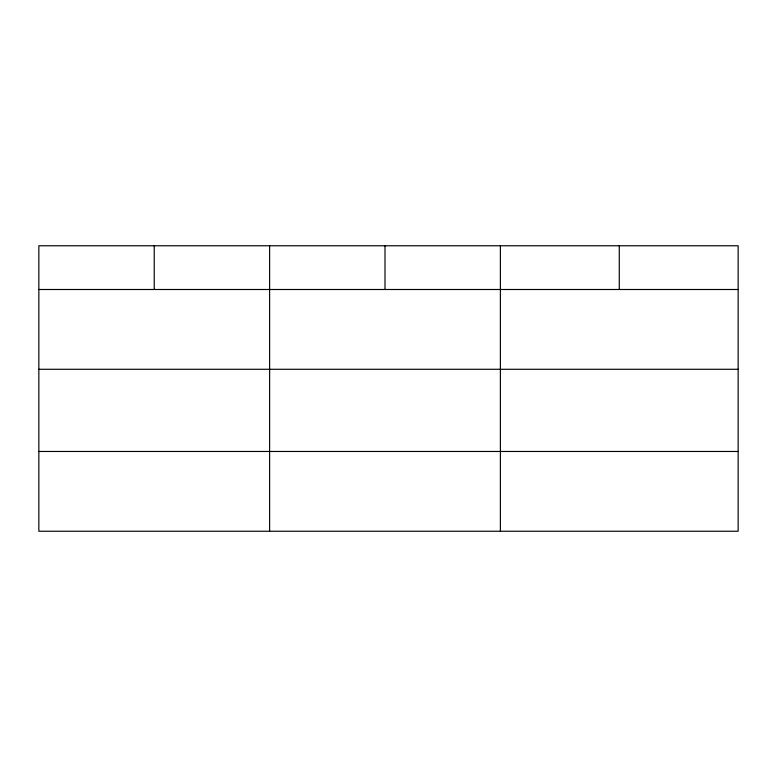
<?xml version="1.0" encoding="UTF-8"?>
<svg xmlns="http://www.w3.org/2000/svg" width="777" height="777" viewBox="0 0 777 777"><rect width="100%" height="100%" fill="white"/><g stroke="black" fill="none" stroke-linecap="round" stroke-linejoin="round"><path stroke-width="1.17" d="M738.15 369.279L738.15 245.765L38.85 245.765L38.85 531.235L738.15 531.235L738.15 369.279L38.85 369.279M38.85 289.5L738.15 289.5M38.85 451.466L738.15 451.466M619.269 245.765L619.269 289.5M500.388 245.765L500.388 531.235M385.003 245.765L385.003 289.5M269.619 245.765L269.619 531.235M154.234 245.765L154.234 289.5"/></g></svg>
